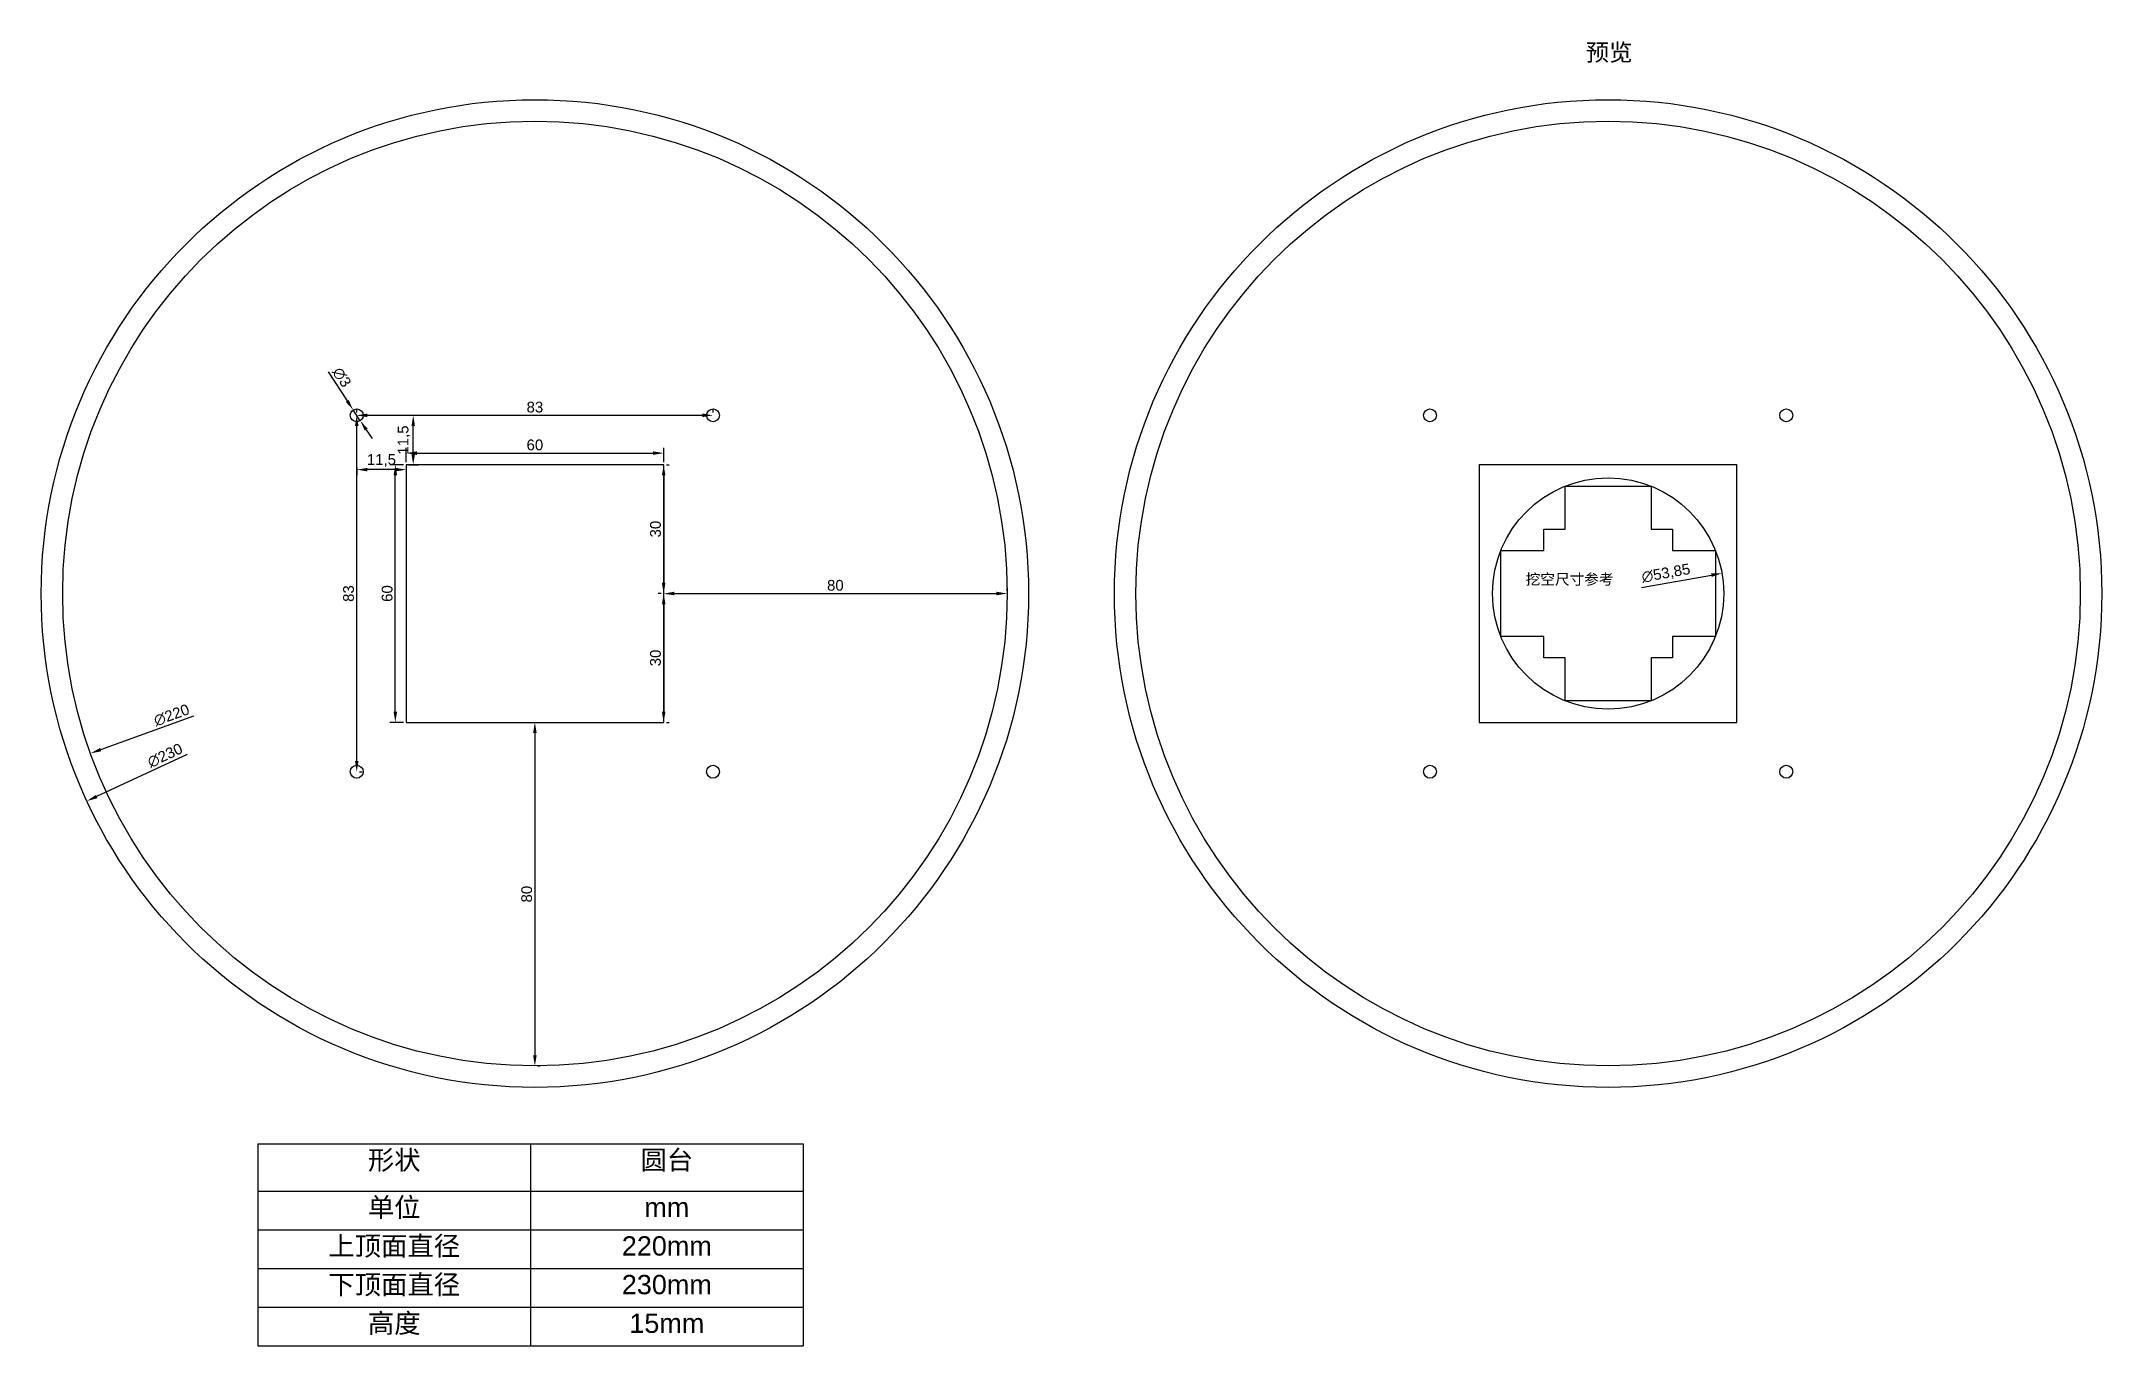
# Model space of a CAD drawing. Header units: millimetres. Extents: x 85 to 565, y 25 to 329.
import ezdxf

# ---------------------------------------------------------------- set-up
doc = ezdxf.new("R2010")
doc.units = ezdxf.units.MM
doc.styles.get("Standard").update_dxf_attribs({"font": 'arial.ttf'})
doc.dimstyles.new('ISO-25', dxfattribs={"dimtxt": 2.5, "dimasz": 2.5, "dimexe": 1.25, "dimexo": 0.625, "dimtad": 1, "dimtxsty": 'Standard', "dimcen": 2.5, "dimadec": 0, "dimazin": 0, "dimtfac": 1, "dimtmove": 0, "dimatfit": 3, "dimfxl": 1, "dimarcsym": 0})

# ---------------------------------------------------------------- blocks, each defined once
blk = doc.blocks.new('*D1')
at = {"color": 0, "lineweight": -2, "transparency": 16777216}
for p, q in [((158.5, 242.12), (158.5, 242.75)), ((161, 241.5), (239, 241.5)), ((241.5, 242.12), (241.5, 242.75))]:
    blk.add_line(p, q, dxfattribs=at)
at = {"color": 0, "transparency": 16777216}
for points in [[(161, 241.92), (161, 241.08), (158.5, 241.5)], [(239, 241.92), (239, 241.08), (241.5, 241.5)]]:
    blk.add_solid(points, dxfattribs=at)
at = {"layer": 'Defpoints', "color": 0, "transparency": 16777216}
for p in [(158.5, 241.5), (241.5, 241.5), (241.5, 241.5)]:
    blk.add_point(p, dxfattribs=at)
at = {"color": 0, "transparency": 16777216, "insert": (200, 243.4), "char_height": 2.5, "attachment_point": 5}
blk.add_mtext('83', dxfattribs=at)
blk = doc.blocks.new('*D2')
at = {"color": 0, "lineweight": -2, "transparency": 16777216}
for p, q in [((159.12, 241.5), (159.75, 241.5)), ((158.5, 161), (158.5, 239)), ((159.12, 158.5), (159.75, 158.5))]:
    blk.add_line(p, q, dxfattribs=at)
at = {"color": 0, "transparency": 16777216}
for points in [[(158.08, 239), (158.92, 239), (158.5, 241.5)], [(158.08, 161), (158.92, 161), (158.5, 158.5)]]:
    blk.add_solid(points, dxfattribs=at)
at = {"layer": 'Defpoints', "color": 0, "transparency": 16777216}
for p in [(158.5, 241.5), (158.5, 241.5), (158.5, 158.5)]:
    blk.add_point(p, dxfattribs=at)
at = {"color": 0, "transparency": 16777216, "insert": (156.6, 200), "char_height": 2.5, "attachment_point": 5, "rotation": 90}
blk.add_mtext('83', dxfattribs=at)
blk = doc.blocks.new('*D3')
at = {"color": 0, "lineweight": -2, "transparency": 16777216}
for p, q in [((151.82, 251.6), (156.29, 244.84)), ((159.33, 240.25), (157.67, 242.75)), ((160.71, 238.16), (162.09, 236.08))]:
    blk.add_line(p, q, dxfattribs=at)
at = {"color": 0, "transparency": 16777216}
for points in [[(156.64, 245.07), (155.95, 244.61), (157.67, 242.75)], [(161.05, 238.39), (160.36, 237.93), (159.33, 240.25)]]:
    blk.add_solid(points, dxfattribs=at)
at = {"layer": 'Defpoints', "color": 0, "transparency": 16777216}
for p in [(157.67, 242.75), (159.33, 240.25)]:
    blk.add_point(p, dxfattribs=at)
at = {"color": 0, "transparency": 16777216, "insert": (155.01, 250.35), "char_height": 2.5, "attachment_point": 5, "rotation": 303.4926}
blk.add_mtext('∅3', dxfattribs=at)
blk = doc.blocks.new('*D7')
at = {"color": 0, "lineweight": -2, "transparency": 16777216}
blk.add_line((120.51, 171.43), (98.84, 163.64), dxfattribs=at)
at = {"color": 0, "transparency": 16777216}
blk.add_solid([(98.7, 164.03), (98.98, 163.25), (96.48, 162.79)], dxfattribs=at)
at = {"layer": 'Defpoints', "color": 0, "transparency": 16777216}
for p in [(303.52, 237.21), (96.48, 162.79)]:
    blk.add_point(p, dxfattribs=at)
at = {"color": 0, "transparency": 16777216, "insert": (115.38, 171.68), "char_height": 2.5, "attachment_point": 5, "rotation": 19.7697}
blk.add_mtext('∅220', dxfattribs=at)
blk = doc.blocks.new('*D8')
at = {"color": 0, "lineweight": -2, "transparency": 16777216}
blk.add_line((118.98, 162.49), (97.91, 152.73), dxfattribs=at)
at = {"color": 0, "transparency": 16777216}
blk.add_solid([(97.74, 153.11), (98.09, 152.35), (95.64, 151.68)], dxfattribs=at)
at = {"layer": 'Defpoints', "color": 0, "transparency": 16777216}
for p in [(304.36, 248.32), (95.64, 151.68)]:
    blk.add_point(p, dxfattribs=at)
at = {"color": 0, "transparency": 16777216, "insert": (113.85, 162.28), "char_height": 2.5, "attachment_point": 5, "rotation": 24.845}
blk.add_mtext('∅230', dxfattribs=at)
blk = doc.blocks.new('*T9')
at = {"color": 0, "linetype": 'ByBlock', "lineweight": -2, "transparency": 16777216}
for p, q in [((0, 0), (127, 0)), ((0, 0), (0, -47)), ((63.5, 0), (63.5, -47)), ((127, 0), (127, -47)), ((0, -11), (127, -11)), ((0, -20), (127, -20)), ((0, -29), (127, -29)), ((0, -38), (127, -38)), ((0, -47), (127, -47))]:
    blk.add_line(p, q, dxfattribs=at)
at = {"color": 0, "transparency": 16777216, "char_height": 4.5, "width": 60.5, "attachment_point": 2}
for s, insert in [('{\\fSimSun|b0|i0|c134|p2;形状}', (31.75, -1.5)), ('{\\fSimSun|b0|i0|c134|p2;圆台}', (95.25, -1.5)), ('{\\fSimSun|b0|i0|c134|p2;单位}', (31.75, -12.5)), ('mm', (95.25, -12.5)), ('{\\fSimSun|b0|i0|c134|p2;上顶面直径}', (31.75, -21.5)), ('220mm', (95.25, -21.5)), ('{\\fSimSun|b0|i0|c134|p2;下顶面直径}', (31.75, -30.5)), ('230mm', (95.25, -30.5)), ('{\\fSimSun|b0|i0|c134|p2;高度}', (31.75, -39.5)), ('15mm', (95.25, -39.5))]:
    blk.add_mtext(s, dxfattribs=dict(at, insert=insert))
blk = doc.blocks.new('*D10')
at = {"color": 0, "lineweight": -2, "transparency": 16777216}
for p, q in [((200.63, 170), (201.25, 170)), ((200, 167.5), (200, 92.5)), ((200.63, 90), (201.25, 90))]:
    blk.add_line(p, q, dxfattribs=at)
at = {"color": 0, "transparency": 16777216}
for points in [[(199.58, 167.5), (200.42, 167.5), (200, 170)], [(199.58, 92.5), (200.42, 92.5), (200, 90)]]:
    blk.add_solid(points, dxfattribs=at)
at = {"layer": 'Defpoints', "color": 0, "transparency": 16777216}
for p in [(200, 170), (200, 90), (200, 90)]:
    blk.add_point(p, dxfattribs=at)
at = {"color": 0, "transparency": 16777216, "insert": (198.1, 130), "char_height": 2.5, "attachment_point": 5, "rotation": 90}
blk.add_mtext('80', dxfattribs=at)
blk = doc.blocks.new('*D11')
at = {"color": 0, "lineweight": -2, "transparency": 16777216}
for p, q in [((230, 200.62), (230, 201.25)), ((232.5, 200), (307.5, 200)), ((310, 200.62), (310, 201.25))]:
    blk.add_line(p, q, dxfattribs=at)
at = {"color": 0, "transparency": 16777216}
for points in [[(232.5, 200.42), (232.5, 199.58), (230, 200)], [(307.5, 200.42), (307.5, 199.58), (310, 200)]]:
    blk.add_solid(points, dxfattribs=at)
at = {"layer": 'Defpoints', "color": 0, "transparency": 16777216}
for p in [(230, 200), (310, 200), (310, 200)]:
    blk.add_point(p, dxfattribs=at)
at = {"color": 0, "transparency": 16777216, "insert": (270, 201.9), "char_height": 2.5, "attachment_point": 5}
blk.add_mtext('80', dxfattribs=at)
blk = doc.blocks.new('*D12')
at = {"color": 0, "lineweight": -2, "transparency": 16777216}
for p, q in [((169.38, 230), (166.24, 230)), ((167.49, 172.5), (167.49, 227.5)), ((169.38, 170), (166.24, 170))]:
    blk.add_line(p, q, dxfattribs=at)
at = {"color": 0, "transparency": 16777216}
for points in [[(167.07, 227.5), (167.91, 227.5), (167.49, 230)], [(167.07, 172.5), (167.91, 172.5), (167.49, 170)]]:
    blk.add_solid(points, dxfattribs=at)
at = {"layer": 'Defpoints', "color": 0, "transparency": 16777216}
for p in [(167.49, 230), (170, 230), (170, 170)]:
    blk.add_point(p, dxfattribs=at)
at = {"color": 0, "transparency": 16777216, "insert": (165.59, 200), "char_height": 2.5, "attachment_point": 5, "rotation": 90}
blk.add_mtext('60', dxfattribs=at)
blk = doc.blocks.new('*D13')
at = {"color": 0, "lineweight": -2, "transparency": 16777216}
for p, q in [((170, 230.62), (170, 233.95)), ((172.5, 232.7), (227.5, 232.7)), ((230, 230.62), (230, 233.95))]:
    blk.add_line(p, q, dxfattribs=at)
at = {"color": 0, "transparency": 16777216}
for points in [[(172.5, 233.11), (172.5, 232.28), (170, 232.7)], [(227.5, 233.11), (227.5, 232.28), (230, 232.7)]]:
    blk.add_solid(points, dxfattribs=at)
at = {"layer": 'Defpoints', "color": 0, "transparency": 16777216}
for p in [(230, 232.7), (170, 230), (230, 230)]:
    blk.add_point(p, dxfattribs=at)
at = {"color": 0, "transparency": 16777216, "insert": (200, 234.6), "char_height": 2.5, "attachment_point": 5}
blk.add_mtext('60', dxfattribs=at)
blk = doc.blocks.new('*D14')
at = {"color": 0, "lineweight": -2, "transparency": 16777216}
for p, q in [((158.5, 229.38), (158.5, 227.6)), ((167.5, 228.85), (161, 228.85)), ((170, 229.38), (170, 227.6))]:
    blk.add_line(p, q, dxfattribs=at)
at = {"color": 0, "transparency": 16777216}
for points in [[(161, 229.27), (161, 228.44), (158.5, 228.85)], [(167.5, 229.27), (167.5, 228.44), (170, 228.85)]]:
    blk.add_solid(points, dxfattribs=at)
at = {"layer": 'Defpoints', "color": 0, "transparency": 16777216}
for p in [(158.5, 230), (158.5, 228.85), (170, 230)]:
    blk.add_point(p, dxfattribs=at)
at = {"color": 0, "transparency": 16777216, "insert": (164.25, 230.98), "char_height": 2.5, "attachment_point": 5}
blk.add_mtext('11,5', dxfattribs=at)
blk = doc.blocks.new('*D15')
at = {"color": 0, "lineweight": -2, "transparency": 16777216}
for p, q in [((170.62, 241.5), (172.91, 241.5)), ((171.66, 232.5), (171.66, 239)), ((170.62, 230), (172.91, 230))]:
    blk.add_line(p, q, dxfattribs=at)
at = {"color": 0, "transparency": 16777216}
for points in [[(171.25, 239), (172.08, 239), (171.66, 241.5)], [(171.25, 232.5), (172.08, 232.5), (171.66, 230)]]:
    blk.add_solid(points, dxfattribs=at)
at = {"layer": 'Defpoints', "color": 0, "transparency": 16777216}
for p in [(170, 241.5), (171.66, 241.5), (170, 230)]:
    blk.add_point(p, dxfattribs=at)
at = {"color": 0, "transparency": 16777216, "insert": (169.53, 235.75), "char_height": 2.5, "attachment_point": 5, "rotation": 90}
blk.add_mtext('11,5', dxfattribs=at)
blk = doc.blocks.new('*D18')
at = {"color": 0, "lineweight": -2, "transparency": 16777216}
blk.add_line((457.76, 201.38), (474.05, 204.28), dxfattribs=at)
at = {"color": 0, "transparency": 16777216}
blk.add_solid([(473.98, 204.69), (474.12, 203.87), (476.51, 204.71)], dxfattribs=at)
at = {"layer": 'Defpoints', "color": 0, "transparency": 16777216}
for p in [(476.51, 204.71), (423.49, 195.29)]:
    blk.add_point(p, dxfattribs=at)
at = {"color": 0, "transparency": 16777216, "insert": (463.5, 204.6), "char_height": 2.5, "attachment_point": 5, "rotation": 10.0834}
blk.add_mtext('∅53,85', dxfattribs=at)
blk = doc.blocks.new('*D19')
at = {"color": 0, "lineweight": -2, "transparency": 16777216}
for p, q in [((230, 227.5), (230, 202.5)), ((230.63, 230), (231.25, 230)), ((230.63, 200), (231.25, 200))]:
    blk.add_line(p, q, dxfattribs=at)
at = {"color": 0, "transparency": 16777216}
for points in [[(229.58, 227.5), (230.42, 227.5), (230, 230)], [(229.58, 202.5), (230.42, 202.5), (230, 200)]]:
    blk.add_solid(points, dxfattribs=at)
at = {"layer": 'Defpoints', "color": 0, "transparency": 16777216}
for p in [(230, 230), (230, 200), (230, 200)]:
    blk.add_point(p, dxfattribs=at)
at = {"color": 0, "transparency": 16777216, "insert": (228.1, 215), "char_height": 2.5, "attachment_point": 5, "rotation": 90}
blk.add_mtext('30', dxfattribs=at)
blk = doc.blocks.new('*D20')
at = {"color": 0, "lineweight": -2, "transparency": 16777216}
for p, q in [((229.38, 200), (228.75, 200)), ((230, 197.5), (230, 172.5)), ((230.63, 170), (231.25, 170))]:
    blk.add_line(p, q, dxfattribs=at)
at = {"color": 0, "transparency": 16777216}
for points in [[(229.58, 197.5), (230.42, 197.5), (230, 200)], [(229.58, 172.5), (230.42, 172.5), (230, 170)]]:
    blk.add_solid(points, dxfattribs=at)
at = {"layer": 'Defpoints', "color": 0, "transparency": 16777216}
for p in [(230, 200), (230, 170), (230, 170)]:
    blk.add_point(p, dxfattribs=at)
at = {"color": 0, "transparency": 16777216, "insert": (228.1, 185), "char_height": 2.5, "attachment_point": 5, "rotation": 90}
blk.add_mtext('30', dxfattribs=at)

msp = doc.modelspace()

# ---------------------------------------------------------------- linework, layer by layer
for p, q in [((440, 215), (440, 225)), ((440, 225), (460, 225)), ((460, 225), (460, 215)), ((435, 210), (435, 215)), ((435, 215), (440, 215)), ((460, 215), (465, 215)), ((465, 215), (465, 210)), ((425, 190), (425, 210)), ((425, 210), (435, 210)), ((465, 210), (475, 210)), ((475, 210), (475, 190)), ((435, 190), (425, 190)), ((435, 185), (435, 190)), ((475, 190), (465, 190)), ((465, 190), (465, 185)), ((440, 185), (435, 185)), ((440, 175), (440, 185)), ((465, 185), (460, 185)), ((460, 185), (460, 175)), ((460, 175), (440, 175))]:
    msp.add_line(p, q)
for points in [[(170, 170), (230, 170), (230, 230), (170, 230)], [(420, 170), (480, 170), (480, 230), (420, 230)]]:
    msp.add_lwpolyline(points, close=True)
at = {"elevation": 15}
msp.add_lwpolyline([(420, 170), (480, 170), (480, 230), (420, 230)], close=True, dxfattribs=at)
for centre, radius in [((200, 200), 115), ((450, 200), 115), ((200, 200), 110), ((450, 200, 15), 110), ((158.5, 241.5), 1.5), ((241.5, 241.5), 1.5), ((408.5, 241.5), 1.5), ((491.5, 241.5), 1.5), ((450, 200), 26.926), ((158.5, 158.5), 1.5), ((241.5, 158.5), 1.5), ((408.5, 158.5), 1.5), ((491.5, 158.5), 1.5)]:
    msp.add_circle(centre, radius)

# ---------------------------------------------------------------- block references
msp.add_blockref('*T9', (135.481, 71.83))

# ---------------------------------------------------------------- texts
at = {"attachment_point": 1}
for s, width, heights, insert, char_height in [('{\\fSimSun|b0|i0|c134|p2;预览}', 12.25689, [0], (444.777, 328.026), 4), ('{\\fSimSun|b0|i0|c134|p2;挖空尺寸参考}', 22.55739, [4.073], (430.802, 204.57), 2.5)]:
    msp.add_mtext_dynamic_manual_height_columns(s, width=width, gutter_width=12.5, heights=heights, dxfattribs=dict(at, insert=insert, char_height=char_height))

# ---------------------------------------------------------------- dimensions: what is measured, and where the dimension line sits
dim = msp.add_diameter_dim_2p(p1=(159.328, 240.249), p2=(157.672, 242.751), dimstyle='ISO-25')
dim.commit()
dim.dimension.update_dxf_attribs({"geometry": '*D3', "text_midpoint": (155.01, 250.347)})
for p1, p2, picture, middle in [((304.356, 248.319), (95.644, 151.681), '*D8', (114.675, 160.493)), ((303.517, 237.206), (96.483, 162.794), '*D7', (116.049, 169.826)), ((423.49, 195.286), (476.51, 204.714), '*D18', (463.879, 202.468))]:
    dim = msp.add_diameter_dim_2p(p1=p1, p2=p2, dimstyle='ISO-25')
    dim.commit()
    dim.dimension.update_dxf_attribs({"geometry": picture, "text_midpoint": middle, "dimtype": 163})
for base, p1, p2, picture, middle in [((241.5, 241.5), (158.5, 241.5), (241.5, 241.5), '*D1', (200, 243.402)), ((230, 232.698), (170, 230), (230, 230), '*D13', (200, 234.6)), ((158.5, 228.855), (170, 230), (158.5, 230), '*D14', (164.25, 230.982)), ((310, 200), (230, 200), (310, 200), '*D11', (270, 201.901))]:
    dim = msp.add_linear_dim(base=base, p1=p1, p2=p2, dimstyle='ISO-25')
    dim.commit()
    dim.dimension.update_dxf_attribs({"geometry": picture, "text_midpoint": middle})
for base, p1, p2, picture, middle in [((158.5, 241.5), (158.5, 158.5), (158.5, 241.5), '*D2', (156.598, 200)), ((171.662, 241.5), (170, 230), (170, 241.5), '*D15', (169.534, 235.75)), ((167.49, 230), (170, 170), (170, 230), '*D12', (165.589, 200)), ((230, 200), (230, 230), (230, 200), '*D19', (228.098, 215)), ((230, 170), (230, 200), (230, 170), '*D20', (228.098, 185)), ((200, 90), (200, 170), (200, 90), '*D10', (198.099, 130))]:
    dim = msp.add_linear_dim(base=base, p1=p1, p2=p2, angle=90, dimstyle='ISO-25')
    dim.commit()
    dim.dimension.update_dxf_attribs({"geometry": picture, "text_midpoint": middle})

doc.saveas('drawing.dxf')
